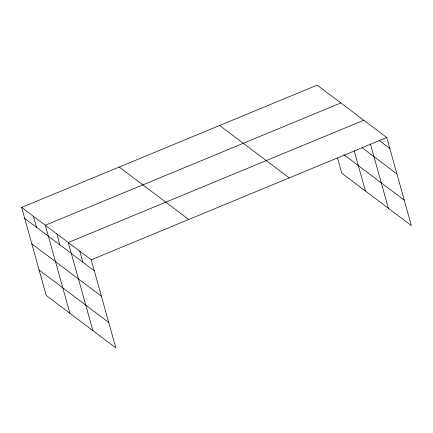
<?xml version="1.0" encoding="UTF-8"?>
<svg xmlns="http://www.w3.org/2000/svg" width="433" height="433" viewBox="0 0 433 433"><rect width="100%" height="100%" fill="white"/><g stroke="black" fill="none" stroke-linecap="round" stroke-linejoin="round"><path stroke-width="0.65" d="M21.65 207.412L91.239 259.822L115.822 347.878L46.234 295.468L21.65 207.412L317.178 85.122L386.766 137.532L411.35 225.588L341.761 173.178L337.502 157.921M340.836 102.94L45.308 225.23L69.897 313.292M363.801 120.233L68.273 242.523L92.862 330.585M91.239 259.822L386.766 137.532M379.395 140.655L389.83 148.519M362.486 148.01L396.931 173.952M343.802 154.63L404.249 200.154M219.65 125.478L289.239 177.887M119.172 167.057L188.761 219.466M24.719 218.4L94.307 270.809M31.82 243.833L101.409 296.242M39.138 270.04L108.721 322.444M370.421 143.94L388.385 208.295M354.216 150.868L365.42 190.996M79.759 251.172L82.822 262.16M56.793 233.88L59.862 244.867M33.482 216.321L36.551 227.309"/></g></svg>
